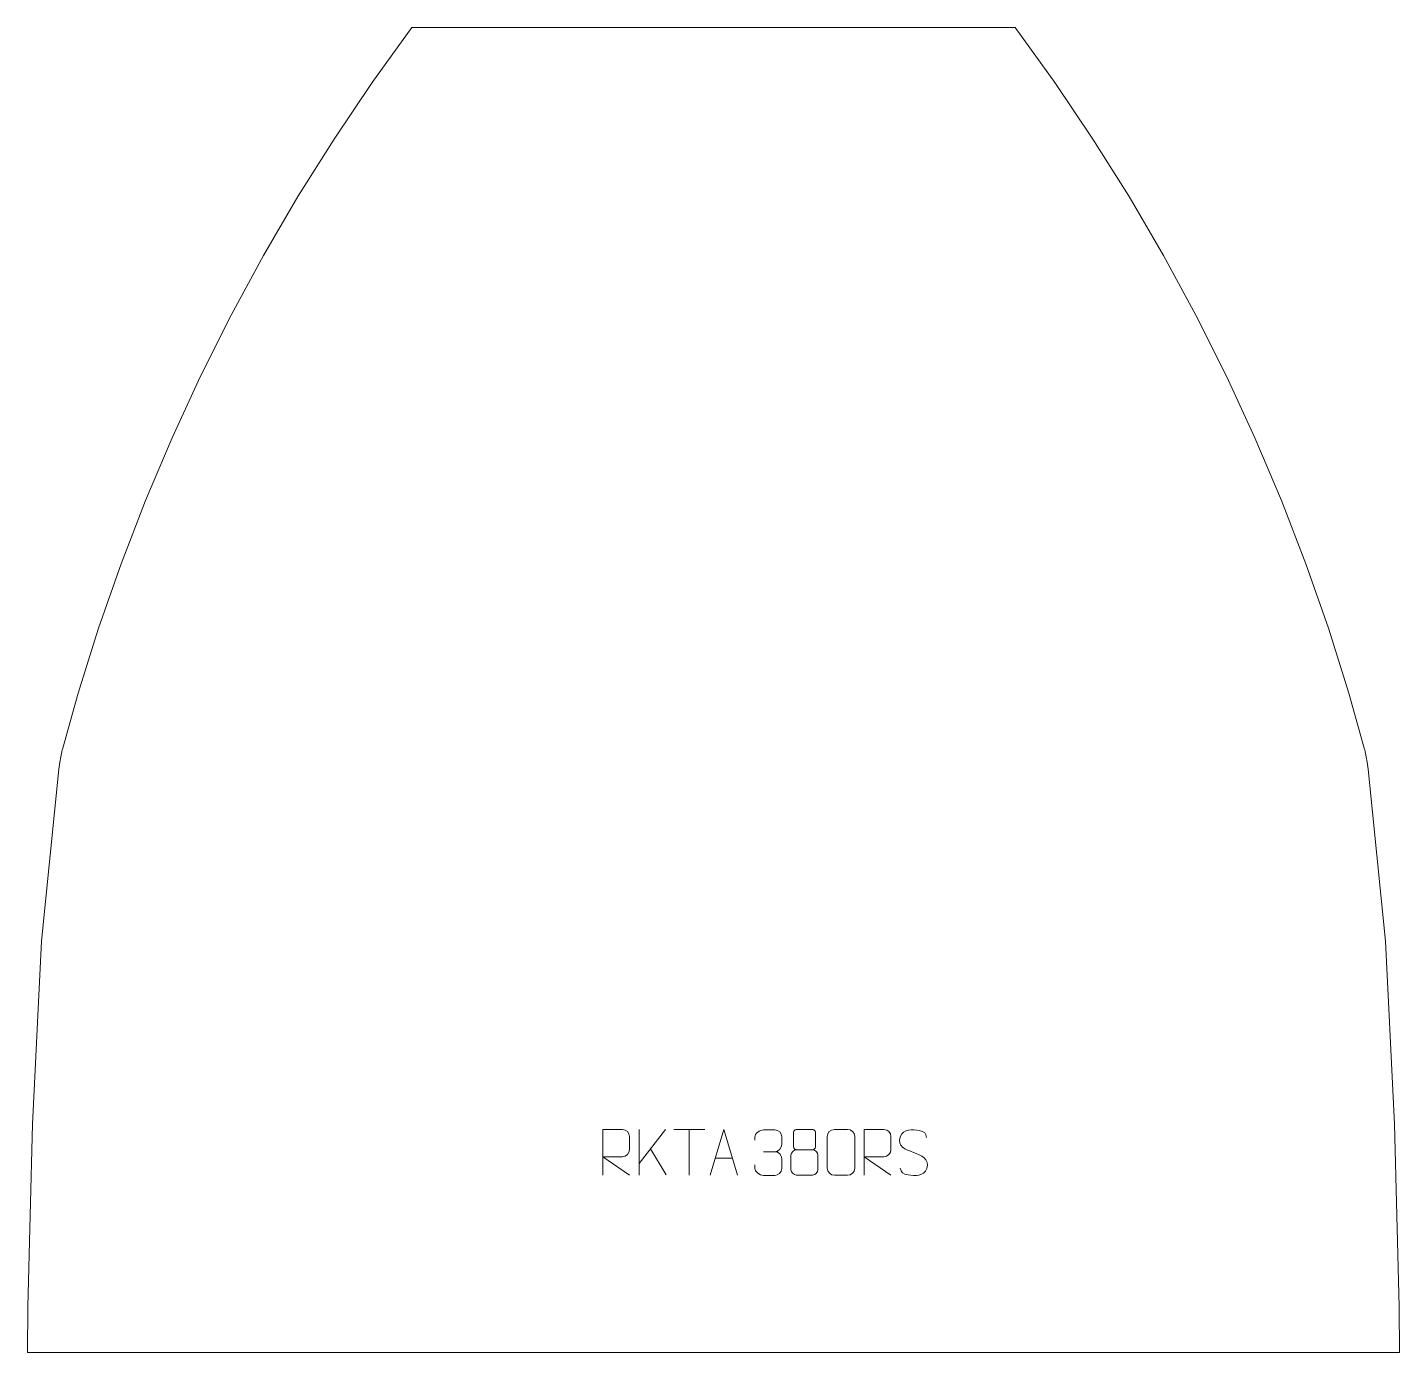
# Model space of a CAD drawing. Header units: millimetres. Extents: x -401 to 349, y 718 to 1443.
import ezdxf

# ---------------------------------------------------------------- set-up
doc = ezdxf.new("R2010")
doc.units = ezdxf.units.MM
doc.header["$MEASUREMENT"] = 0
doc.layers.add('layer 1', color=7, linetype='Continuous')

msp = doc.modelspace()

# ---------------------------------------------------------------- linework, layer by layer
at = {"layer": 'layer 1', "color": 242, "lineweight": 9}
msp.add_open_spline([(-190.83, 1443.0558), (-190.83, 1443.0558), (139.1685, 1443.0558), (139.1685, 1443.0558), (139.1685, 1443.0558), (139.1685, 1443.0558), (160.9384, 1412.8663), (160.9384, 1412.8663), (160.9384, 1412.8663), (160.9384, 1412.8663), (181.7321, 1381.9967), (181.7321, 1381.9967), (181.7321, 1381.9967), (181.7321, 1381.9967), (201.5226, 1350.4736), (201.5226, 1350.4736), (201.5226, 1350.4736), (201.5226, 1350.4736), (220.2948, 1318.3356), (220.2948, 1318.3356), (220.2948, 1318.3356), (220.2948, 1318.3356), (238.028, 1285.6114), (238.028, 1285.6114), (238.028, 1285.6114), (238.028, 1285.6114), (254.704, 1252.3366), (254.704, 1252.3366), (254.704, 1252.3366), (254.704, 1252.3366), (270.3041, 1218.5447), (270.3041, 1218.5447), (270.3041, 1218.5447), (270.3041, 1218.5447), (284.8146, 1184.2701), (284.8146, 1184.2701), (284.8146, 1184.2701), (284.8146, 1184.2701), (298.2185, 1149.5463), (298.2185, 1149.5463), (298.2185, 1149.5463), (298.2185, 1149.5463), (310.5051, 1114.4134), (310.5051, 1114.4134), (310.5051, 1114.4134), (310.5051, 1114.4134), (321.6585, 1078.9043), (321.6585, 1078.9043), (321.6585, 1078.9043), (321.6585, 1078.9043), (330.0948, 1048.6946), (330.0948, 1048.6946), (330.0948, 1048.6946), (330.0948, 1048.6946), (330.3508, 1047.7546), (330.3508, 1047.7546), (330.3508, 1047.7546), (330.3508, 1047.7546), (330.5924, 1046.8128), (330.5924, 1046.8128), (330.5924, 1046.8128), (330.5924, 1046.8128), (330.8196, 1045.8654), (330.8196, 1045.8654), (330.8196, 1045.8654), (330.8196, 1045.8654), (331.0347, 1044.9173), (331.0347, 1044.9173), (331.0347, 1044.9173), (331.0347, 1044.9173), (331.2356, 1043.9658), (331.2356, 1043.9658), (331.2356, 1043.9658), (331.2356, 1043.9658), (331.422, 1043.0097), (331.422, 1043.0097), (331.422, 1043.0097), (331.422, 1043.0097), (331.5945, 1042.0519), (331.5945, 1042.0519), (331.5945, 1042.0519), (331.5945, 1042.0519), (331.7527, 1041.0924), (331.7527, 1041.0924), (331.7527, 1041.0924), (331.7527, 1041.0924), (332.2521, 1037.2323), (332.2521, 1037.2323), (332.2521, 1037.2323), (332.2521, 1037.2323), (341.6687, 943.0566), (341.6687, 943.0566), (341.6687, 943.0566), (341.6687, 943.0566), (346.6695, 843.0569), (346.6695, 843.0569), (346.6695, 843.0569), (346.6695, 843.0569), (349.1696, 743.057), (349.1696, 743.057), (349.1696, 743.057), (349.1696, 743.057), (349.4193, 718.0565), (349.4193, 718.0565), (349.4193, 718.0565), (349.4193, 718.0565), (-401.0802, 718.0565), (-401.0802, 718.0565), (-401.0802, 718.0565), (-401.0802, 718.0565), (-400.8305, 743.057), (-400.8305, 743.057), (-400.8305, 743.057), (-400.8305, 743.057), (-398.3304, 843.0569), (-398.3304, 843.0569), (-398.3304, 843.0569), (-398.3304, 843.0569), (-393.3301, 943.0566), (-393.3301, 943.0566), (-393.3301, 943.0566), (-393.3301, 943.0566), (-383.9112, 1037.2323), (-383.9112, 1037.2323), (-383.9112, 1037.2323), (-383.9112, 1037.2323), (-383.4142, 1041.0924), (-383.4142, 1041.0924), (-383.4142, 1041.0924), (-383.4142, 1041.0924), (-383.2537, 1042.0519), (-383.2537, 1042.0519), (-383.2537, 1042.0519), (-383.2537, 1042.0519), (-383.0811, 1043.0097), (-383.0811, 1043.0097), (-383.0811, 1043.0097), (-383.0811, 1043.0097), (-382.8947, 1043.9658), (-382.8947, 1043.9658), (-382.8947, 1043.9658), (-382.8947, 1043.9658), (-382.694, 1044.9173), (-382.694, 1044.9173), (-382.694, 1044.9173), (-382.694, 1044.9173), (-382.4805, 1045.8654), (-382.4805, 1045.8654), (-382.4805, 1045.8654), (-382.4805, 1045.8654), (-382.2533, 1046.8128), (-382.2533, 1046.8128), (-382.2533, 1046.8128), (-382.2533, 1046.8128), (-382.01, 1047.7546), (-382.01, 1047.7546), (-382.01, 1047.7546), (-382.01, 1047.7546), (-381.7563, 1048.6946), (-381.7563, 1048.6946), (-381.7563, 1048.6946), (-381.7563, 1048.6946), (-373.3199, 1078.9043), (-373.3199, 1078.9043), (-373.3199, 1078.9043), (-373.3199, 1078.9043), (-362.166, 1114.4134), (-362.166, 1114.4134), (-362.166, 1114.4134), (-362.166, 1114.4134), (-349.88, 1149.5463), (-349.88, 1149.5463), (-349.88, 1149.5463), (-349.88, 1149.5463), (-336.4756, 1184.2701), (-336.4756, 1184.2701), (-336.4756, 1184.2701), (-336.4756, 1184.2701), (-321.965, 1218.5447), (-321.965, 1218.5447), (-321.965, 1218.5447), (-321.965, 1218.5447), (-306.3631, 1252.3366), (-306.3631, 1252.3366), (-306.3631, 1252.3366), (-306.3631, 1252.3366), (-289.6895, 1285.6114), (-289.6895, 1285.6114), (-289.6895, 1285.6114), (-289.6895, 1285.6114), (-271.9562, 1318.3356), (-271.9562, 1318.3356), (-271.9562, 1318.3356), (-271.9562, 1318.3356), (-253.184, 1350.4736), (-253.184, 1350.4736), (-253.184, 1350.4736), (-253.184, 1350.4736), (-233.3907, 1381.9967), (-233.3907, 1381.9967), (-233.3907, 1381.9967), (-233.3907, 1381.9967), (-212.5993, 1412.8663), (-212.5993, 1412.8663), (-212.5993, 1412.8663), (-212.5993, 1412.8663), (-190.83, 1443.0558), (-190.83, 1443.0558)], degree=3, knots=[0, 0, 0, 0, 0.01886792, 0.01886792, 0.01886792, 0.01886792, 0.03773585, 0.03773585, 0.03773585, 0.03773585, 0.05660377, 0.05660377, 0.05660377, 0.05660377, 0.0754717, 0.0754717, 0.0754717, 0.0754717, 0.09433962, 0.09433962, 0.09433962, 0.09433962, 0.11320755, 0.11320755, 0.11320755, 0.11320755, 0.13207547, 0.13207547, 0.13207547, 0.13207547, 0.1509434, 0.1509434, 0.1509434, 0.1509434, 0.16981132, 0.16981132, 0.16981132, 0.16981132, 0.18867925, 0.18867925, 0.18867925, 0.18867925, 0.20754717, 0.20754717, 0.20754717, 0.20754717, 0.22641509, 0.22641509, 0.22641509, 0.22641509, 0.24528302, 0.24528302, 0.24528302, 0.24528302, 0.26415094, 0.26415094, 0.26415094, 0.26415094, 0.28301887, 0.28301887, 0.28301887, 0.28301887, 0.30188679, 0.30188679, 0.30188679, 0.30188679, 0.32075472, 0.32075472, 0.32075472, 0.32075472, 0.33962264, 0.33962264, 0.33962264, 0.33962264, 0.35849057, 0.35849057, 0.35849057, 0.35849057, 0.37735849, 0.37735849, 0.37735849, 0.37735849, 0.39622642, 0.39622642, 0.39622642, 0.39622642, 0.41509434, 0.41509434, 0.41509434, 0.41509434, 0.43396226, 0.43396226, 0.43396226, 0.43396226, 0.45283019, 0.45283019, 0.45283019, 0.45283019, 0.47169811, 0.47169811, 0.47169811, 0.47169811, 0.49056604, 0.49056604, 0.49056604, 0.49056604, 0.50943396, 0.50943396, 0.50943396, 0.50943396, 0.52830189, 0.52830189, 0.52830189, 0.52830189, 0.54716981, 0.54716981, 0.54716981, 0.54716981, 0.56603774, 0.56603774, 0.56603774, 0.56603774, 0.58490566, 0.58490566, 0.58490566, 0.58490566, 0.60377358, 0.60377358, 0.60377358, 0.60377358, 0.62264151, 0.62264151, 0.62264151, 0.62264151, 0.64150943, 0.64150943, 0.64150943, 0.64150943, 0.66037736, 0.66037736, 0.66037736, 0.66037736, 0.67924528, 0.67924528, 0.67924528, 0.67924528, 0.69811321, 0.69811321, 0.69811321, 0.69811321, 0.71698113, 0.71698113, 0.71698113, 0.71698113, 0.73584906, 0.73584906, 0.73584906, 0.73584906, 0.75471698, 0.75471698, 0.75471698, 0.75471698, 0.77358491, 0.77358491, 0.77358491, 0.77358491, 0.79245283, 0.79245283, 0.79245283, 0.79245283, 0.81132075, 0.81132075, 0.81132075, 0.81132075, 0.83018868, 0.83018868, 0.83018868, 0.83018868, 0.8490566, 0.8490566, 0.8490566, 0.8490566, 0.86792453, 0.86792453, 0.86792453, 0.86792453, 0.88679245, 0.88679245, 0.88679245, 0.88679245, 0.90566038, 0.90566038, 0.90566038, 0.90566038, 0.9245283, 0.9245283, 0.9245283, 0.9245283, 0.94339623, 0.94339623, 0.94339623, 0.94339623, 0.96226415, 0.96226415, 0.96226415, 0.96226415, 1, 1, 1, 1], dxfattribs=at)
at = {"layer": 'layer 1', "color": 250, "lineweight": 9}
for points, knots in [([(-86.4487, 815.1242), (-86.4487, 815.1242), (-86.4487, 840.0777), (-86.4487, 840.0777), (-86.4487, 840.0777), (-82.8539, 840.0777), (-79.2584, 840.0777), (-75.6632, 840.0777), (-75.6632, 840.0777), (-73.3379, 840.04), (-71.7806, 838.55), (-71.7847, 836.1836), (-71.7847, 836.1836), (-71.7851, 834.1481), (-71.7851, 831.0887), (-71.7847, 829.0527), (-71.7847, 829.0527), (-71.7912, 827.1772), (-73.6035, 825.2354), (-75.613, 825.2163), (-75.613, 825.2163), (-75.613, 825.2163), (-86.4487, 825.2163), (-86.4487, 825.2163), (-86.4487, 825.2163), (-86.4487, 825.2163), (-71.794, 815.1242), (-71.794, 815.1242)], [0, 0, 0, 0, 0.125, 0.125, 0.125, 0.125, 0.25, 0.25, 0.25, 0.25, 0.375, 0.375, 0.375, 0.375, 0.5, 0.5, 0.5, 0.5, 0.625, 0.625, 0.625, 0.625, 0.75, 0.75, 0.75, 0.75, 1, 1, 1, 1]), ([(-27.587, 815.1242), (-27.587, 815.1242), (-20.216, 840.0777), (-20.216, 840.0777), (-20.216, 840.0777), (-20.216, 840.0777), (-12.6461, 815.1242), (-12.6461, 815.1242)], [0, 0, 0, 0, 0.33333333, 0.33333333, 0.33333333, 0.33333333, 1, 1, 1, 1]), ([(-3.2175, 834.1976), (-3.2175, 834.1976), (-3.2175, 836.0548), (-3.2175, 836.0548), (-3.2175, 836.0548), (-3.2318, 837.7967), (-0.5673, 839.9148), (1.4918, 839.8921), (1.4918, 839.8921), (3.5559, 839.8921), (5.6199, 839.8921), (7.6836, 839.8921), (7.6836, 839.8921), (9.8781, 839.9009), (11.4764, 838.0541), (11.5208, 836.142), (11.5208, 836.142), (11.5204, 834.7069), (11.5204, 833.2718), (11.5208, 831.8363), (11.5208, 831.8363), (11.4722, 830.1828), (9.8696, 827.9528), (7.6713, 827.9628), (7.6713, 827.9628), (9.875, 827.9516), (11.483, 826.1484), (11.537, 824.0889), (11.537, 824.0889), (11.5366, 822.3042), (11.5366, 820.5195), (11.537, 818.7344), (11.537, 818.7344), (11.5471, 816.673), (9.4922, 814.9099), (7.6713, 814.918), (7.6713, 814.918), (5.606, 814.9183), (3.5408, 814.9183), (1.4752, 814.918), (1.4752, 814.918), (-0.6934, 814.9295), (-3.2244, 817.3297), (-3.243, 818.7915), (-3.243, 818.7915), (-3.243, 818.7915), (-3.243, 820.7001), (-3.243, 820.7001)], [0, 0, 0, 0, 0.07692308, 0.07692308, 0.07692308, 0.07692308, 0.15384615, 0.15384615, 0.15384615, 0.15384615, 0.23076923, 0.23076923, 0.23076923, 0.23076923, 0.30769231, 0.30769231, 0.30769231, 0.30769231, 0.38461538, 0.38461538, 0.38461538, 0.38461538, 0.46153846, 0.46153846, 0.46153846, 0.46153846, 0.53846154, 0.53846154, 0.53846154, 0.53846154, 0.61538462, 0.61538462, 0.61538462, 0.61538462, 0.69230769, 0.69230769, 0.69230769, 0.69230769, 0.76923077, 0.76923077, 0.76923077, 0.76923077, 0.84615385, 0.84615385, 0.84615385, 0.84615385, 1, 1, 1, 1]), ([(17.9301, 838.6118), (17.9301, 836.3988), (17.9301, 832.7165), (17.9301, 830.5032), (17.9301, 830.5032), (17.9451, 829.9958), (18.7525, 829.0644), (19.4526, 829.0656), (19.4526, 829.0656), (22.4225, 829.0658), (25.3927, 828.9809), (28.3631, 828.9806), (28.3631, 828.9806), (29.1602, 828.9848), (29.8809, 829.7751), (29.8783, 830.4958), (29.8783, 830.4958), (29.878, 832.7118), (29.878, 836.3965), (29.8783, 838.6118), (29.8783, 838.6118), (29.8598, 839.3226), (29.2484, 840.083), (28.4145, 840.0756), (28.4145, 840.0756), (25.3974, 840.0753), (22.3805, 840.0753), (19.3639, 840.0756), (19.3639, 840.0756), (18.7375, 840.0832), (17.9134, 839.3722), (17.9301, 838.6118)], [0, 0, 0, 0, 0.11111111, 0.11111111, 0.11111111, 0.11111111, 0.22222222, 0.22222222, 0.22222222, 0.22222222, 0.33333333, 0.33333333, 0.33333333, 0.33333333, 0.44444444, 0.44444444, 0.44444444, 0.44444444, 0.55555556, 0.55555556, 0.55555556, 0.55555556, 0.66666667, 0.66666667, 0.66666667, 0.66666667, 0.77777778, 0.77777778, 0.77777778, 0.77777778, 1, 1, 1, 1]), ([(40.3028, 840.1002), (42.6689, 840.1002), (45.0354, 840.1002), (47.4019, 840.1002), (47.4019, 840.1002), (49.3824, 840.1358), (51.4084, 838.6415), (51.4355, 836.1994), (51.4355, 836.1994), (51.4351, 830.442), (51.4351, 824.6842), (51.4355, 818.926), (51.4355, 818.926), (51.2934, 816.5984), (49.587, 815.1161), (47.4019, 815.1053), (47.4019, 815.1053), (45.0295, 815.1057), (42.6571, 815.1057), (40.2851, 815.1053), (40.2851, 815.1053), (38.3266, 814.9997), (36.3202, 816.8876), (36.3316, 818.9086), (36.3316, 818.9086), (36.332, 824.6892), (36.332, 830.4695), (36.3316, 836.2493), (36.3316, 836.2493), (36.3359, 838.3913), (38.113, 840.1138), (40.3028, 840.1002)], [0, 0, 0, 0, 0.11111111, 0.11111111, 0.11111111, 0.11111111, 0.22222222, 0.22222222, 0.22222222, 0.22222222, 0.33333333, 0.33333333, 0.33333333, 0.33333333, 0.44444444, 0.44444444, 0.44444444, 0.44444444, 0.55555556, 0.55555556, 0.55555556, 0.55555556, 0.66666667, 0.66666667, 0.66666667, 0.66666667, 0.77777778, 0.77777778, 0.77777778, 0.77777778, 1, 1, 1, 1]), ([(56.5513, 815.1242), (56.5513, 815.1242), (56.5513, 840.0777), (56.5513, 840.0777), (56.5513, 840.0777), (60.1461, 840.0777), (63.7416, 840.0777), (67.3368, 840.0777), (67.3368, 840.0777), (69.6621, 840.04), (71.2194, 838.55), (71.2153, 836.1836), (71.2153, 836.1836), (71.2149, 834.1481), (71.2149, 831.0887), (71.2153, 829.0527), (71.2153, 829.0527), (71.2088, 827.1772), (69.3965, 825.2354), (67.387, 825.2163), (67.387, 825.2163), (67.387, 825.2163), (56.5513, 825.2163), (56.5513, 825.2163), (56.5513, 825.2163), (56.5513, 825.2163), (71.206, 815.1242), (71.206, 815.1242)], [0, 0, 0, 0, 0.125, 0.125, 0.125, 0.125, 0.25, 0.25, 0.25, 0.25, 0.375, 0.375, 0.375, 0.375, 0.5, 0.5, 0.5, 0.5, 0.625, 0.625, 0.625, 0.625, 0.75, 0.75, 0.75, 0.75, 1, 1, 1, 1]), ([(83.5513, 827.6009), (79.303, 829.0713), (74.3949, 830.8671), (76.4, 836.3874), (76.4, 836.3874), (77.9035, 840.5273), (83.1171, 840.1388), (86.7207, 839.5377), (86.7207, 839.5377), (89.5813, 839.0605), (90.446, 837.8473), (90.7566, 835.7632)], [0, 0, 0, 0, 0.25, 0.25, 0.25, 0.25, 0.5, 0.5, 0.5, 0.5, 1, 1, 1, 1]), ([(16.4713, 826.0936), (16.4713, 822.9228), (16.4713, 821.2207), (16.4713, 818.0493), (16.4713, 818.0493), (16.4628, 816.8274), (18.1607, 815.1347), (19.4133, 815.1262), (19.4133, 815.1262), (22.3964, 815.1265), (25.3797, 815.1265), (28.3631, 815.1262), (28.3631, 815.1262), (29.6864, 815.1379), (31.3068, 816.7595), (31.2957, 818.0587), (31.2957, 818.0587), (31.2954, 821.2269), (31.2954, 822.9257), (31.2957, 826.0936), (31.2957, 826.0936), (31.226, 827.474), (29.6482, 829.0526), (28.3428, 829.0465), (28.3428, 829.0465), (25.3662, 829.0462), (22.3896, 829.0462), (19.4133, 829.0465), (19.4133, 829.0465), (18.3338, 829.0529), (16.4875, 827.474), (16.4713, 826.0936)], [0, 0, 0, 0, 0.11111111, 0.11111111, 0.11111111, 0.11111111, 0.22222222, 0.22222222, 0.22222222, 0.22222222, 0.33333333, 0.33333333, 0.33333333, 0.33333333, 0.44444444, 0.44444444, 0.44444444, 0.44444444, 0.55555556, 0.55555556, 0.55555556, 0.55555556, 0.66666667, 0.66666667, 0.66666667, 0.66666667, 0.77777778, 0.77777778, 0.77777778, 0.77777778, 1, 1, 1, 1]), ([(83.5513, 827.6008), (87.5699, 825.9541), (92.5994, 824.0658), (90.7654, 818.7055), (90.7654, 818.7055), (89.3056, 814.4391), (84.3948, 814.6958), (80.6687, 815.2505), (80.6687, 815.2505), (77.9187, 815.6603), (76.6978, 816.8738), (76.3198, 818.986)], [0, 0, 0, 0, 0.25, 0.25, 0.25, 0.25, 0.5, 0.5, 0.5, 0.5, 1, 1, 1, 1])]:
    msp.add_open_spline(points, degree=3, knots=knots, dxfattribs=at)
for points in [[(-66.4674, 840.0777), (-66.4674, 840.0777), (-66.4674, 815.1241), (-66.4674, 815.1241)], [(-52.0912, 840.0777), (-52.0912, 840.0777), (-66.4674, 821.438), (-66.4674, 821.438)], [(-47.6102, 840.0542), (-47.6102, 840.0542), (-30.623, 840.0542), (-30.623, 840.0542)], [(-39.1164, 815.1242), (-39.1164, 815.1242), (-39.1164, 840.0777), (-39.1164, 840.0777)], [(-51.7659, 815.2199), (-51.7659, 815.2199), (-60.2364, 829.5335), (-60.2364, 829.5335)], [(1.4922, 827.9524), (1.4922, 827.9524), (7.6886, 827.9524), (7.6886, 827.9524)], [(-24.8644, 824.3736), (-24.8644, 824.3736), (-15.3687, 824.3736), (-15.3687, 824.3736)]]:
    msp.add_open_spline(points, degree=3, dxfattribs=at)

doc.saveas('drawing.dxf')
